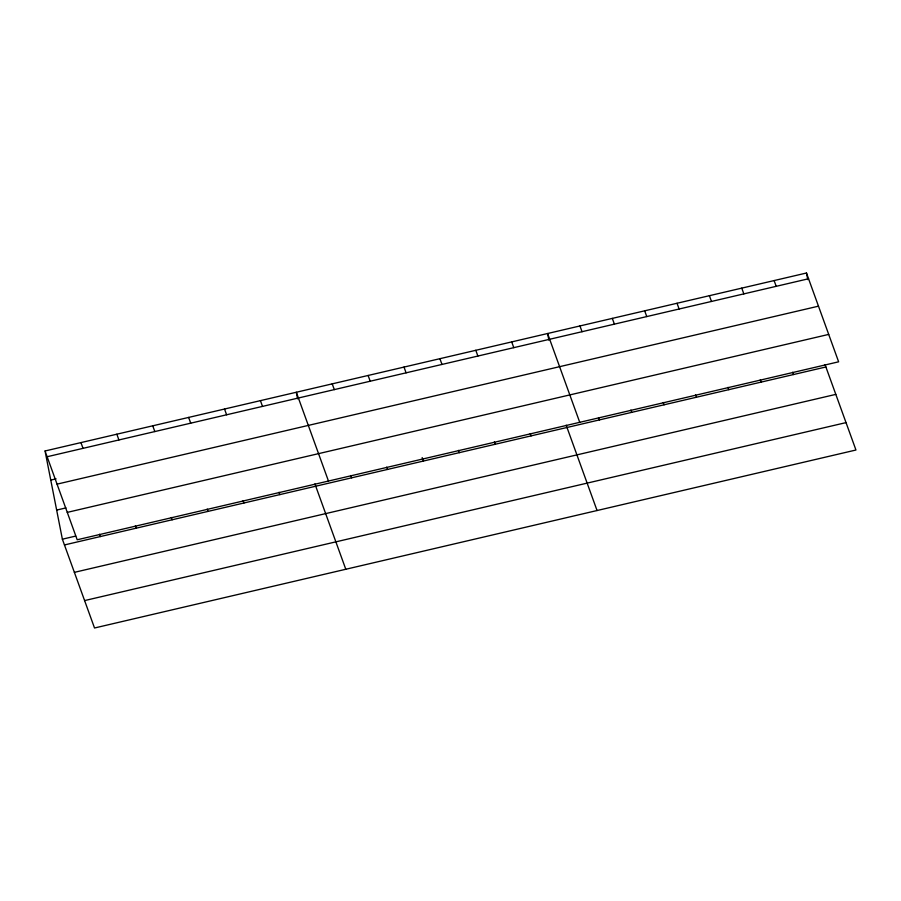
<?xml version="1.0" encoding="UTF-8"?>
<svg xmlns="http://www.w3.org/2000/svg" width="901" height="901" viewBox="0 0 901 901"><rect width="100%" height="100%" fill="white"/><g stroke="black" fill="none" stroke-linecap="round" stroke-linejoin="round"><path stroke-width="1.35" d="M45.05 450.984L806.474 273.003L838.628 361.808L77.193 539.778L45.05 450.984L62.372 539.192L94.526 627.997L855.95 450.016L825.057 364.668M47.134 456.739L808.557 278.758M50.771 480.087L56.087 478.848M57.056 484.141L818.48 306.171M56.662 510.079L65.964 507.905M67.271 512.376L828.706 334.406M62.372 539.192L75.673 536.084M64.455 544.947L825.89 366.977M74.378 572.349L835.813 394.379M84.604 600.584L846.028 422.614M774.117 280.571L776.2 286.327M792.689 372.237L793.533 374.546M741.76 288.129L743.843 293.895M760.331 379.805L761.165 382.103M709.391 295.697L711.475 301.452M727.974 387.362L728.808 389.671M677.034 303.265L679.117 309.02M695.617 394.931L696.45 397.228M644.677 310.822L646.76 316.578M663.249 402.488L664.082 404.797M612.308 318.391L614.403 324.146M630.891 410.056L631.725 412.365M579.951 325.948L582.035 331.714M598.534 417.625L599.368 419.922M579.737 422.321L547.594 333.516L548.889 340.127M566.166 425.182L597.059 510.529M511.7 341.907L513.784 347.662M530.272 433.572L531.106 435.881M475.796 350.298L477.879 356.053M494.379 441.963L495.212 444.272M439.902 358.688L441.986 364.443M458.485 450.354L459.319 452.662M404.008 367.079L406.092 372.834M422.164 457.595L423.414 461.053M368.115 375.469L370.198 381.224M386.687 467.135L387.52 469.444M332.221 383.86L334.305 389.615M350.793 475.525L351.627 477.823M328.471 481.044L296.316 392.25L297.623 398.861M314.9 483.916L345.793 569.263M260.423 400.641L262.506 406.396M279.006 492.306L279.839 494.604M224.529 409.031L226.613 414.787M243.101 500.697L243.934 502.995M188.636 417.422L190.719 423.177M207.207 509.088L208.041 511.385M152.742 425.813L154.826 431.568M171.314 517.478L172.147 519.776M116.837 434.203L118.921 439.958M135.42 525.869L136.254 528.166M80.944 442.594L83.027 448.349M99.527 534.259L100.36 536.557M806.474 273.003L807.78 279.625"/></g></svg>
